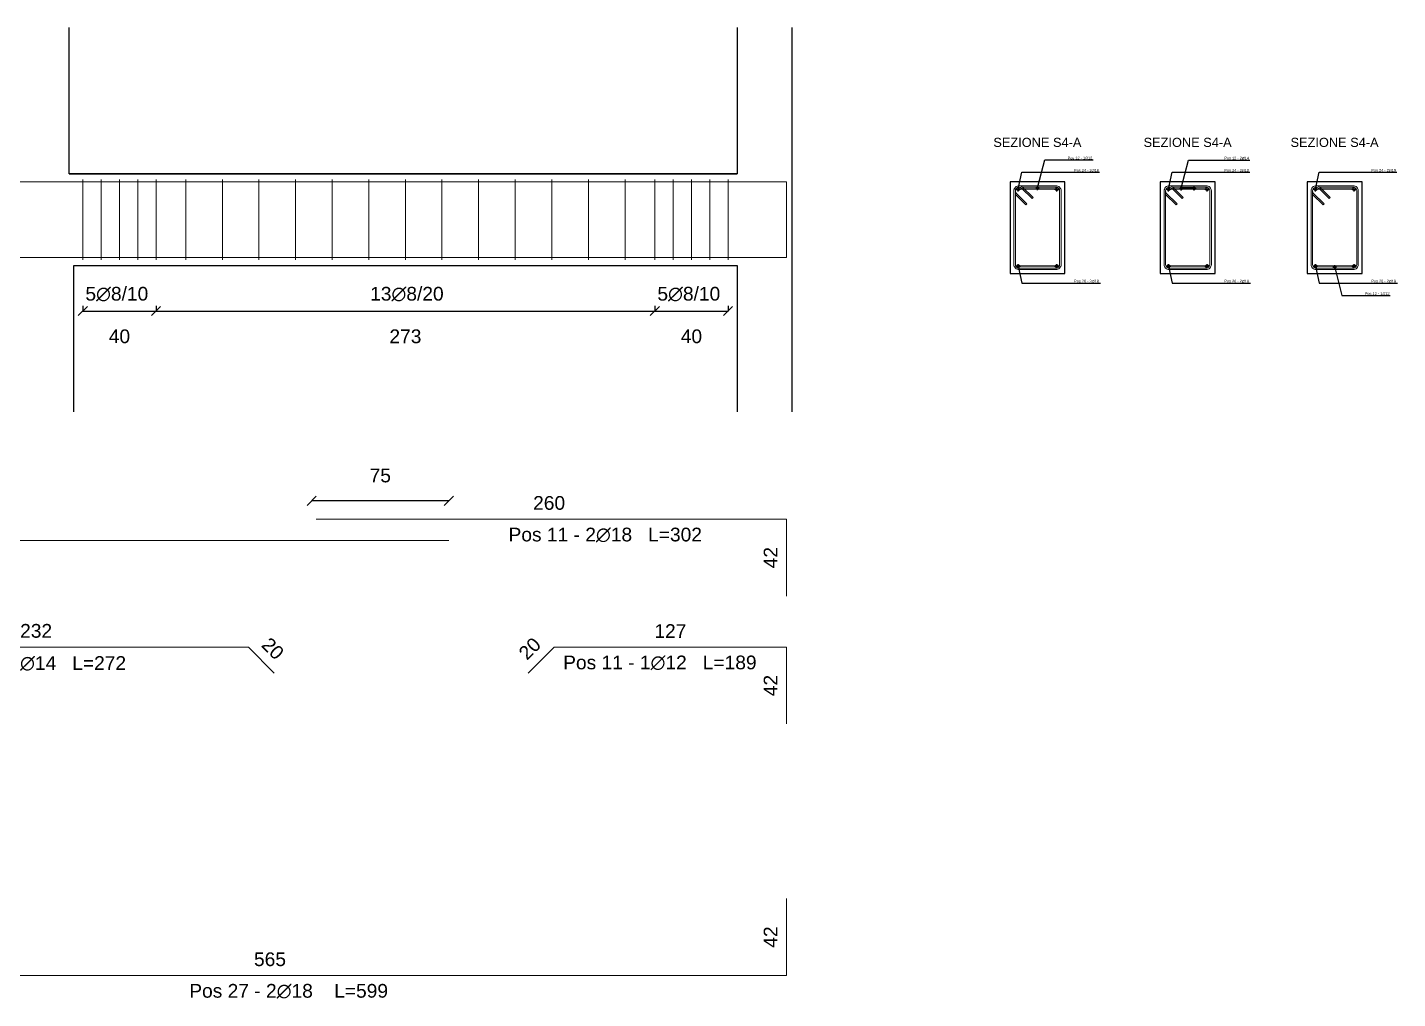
# Model space of a CAD drawing. Header units: millimetres. Extents: x -455371 to 117772, y -78417 to 116564.
# Drawn here: x -255878 to -248392, y -4194 to 1111 of the extents above; entities that cross this region are included whole.
import ezdxf
from ezdxf import colors
from ezdxf.entities.mleader import LeaderData, LeaderLine
from ezdxf.math import Vec2, Vec3

# ---------------------------------------------------------------- set-up
doc = ezdxf.new("R2010")
doc.units = ezdxf.units.MM
doc.linetypes.add('CENTER2', pattern=[28.575, 19.05, -3.175, 3.175, -3.175])
doc.layers.get('0').update_dxf_attribs({"color": 255})
for name, color, linetype, lineweight in [('armature', 5, 'Continuous', 18), ('Cls', 7, 'Continuous', 25), ('quote', 5, 'Continuous', 15), ('Scritte', 7, 'Continuous', 15), ('staffe', 10, 'Continuous', 15)]:
    doc.layers.add(name, color=color, linetype=linetype, lineweight=lineweight)
doc.styles.get("Standard").update_dxf_attribs({"font": 'arial.ttf'})
doc.dimstyles.new('per distinte 1 a 50', dxfattribs={"dimtxt": 75, "dimasz": 150, "dimexe": 0.18, "dimexo": 250, "dimgap": 50, "dimtad": 1, "dimdec": 0, "dimlfac": 0.1, "dimzin": 0, "dimdsep": 46, "dimtxsty": 'Standard', "dimblk": 'NONE', "dimcen": 0, "dimse1": 1, "dimse2": 1, "dimsd1": 1, "dimsd2": 1, "dimadec": 0, "dimazin": 0, "dimtfac": 1, "dimtdec": 0, "dimtix": 1, "dimtofl": 0, "dimtmove": 0, "dimatfit": 3, "dimldrblk": 'NONE', "dimfxl": 250, "dimfxlon": 1, "dimtolj": 1, "dimtzin": 0, "dimarcsym": 2})
doc.dimstyles.new('scala1 a 50', dxfattribs={"dimtxt": 75, "dimasz": 50, "dimexe": 0.18, "dimexo": 250, "dimgap": 100, "dimtad": 2, "dimdec": 0, "dimlfac": 0.1, "dimzin": 0, "dimdsep": 46, "dimtxsty": 'Standard', "dimblk": 'OBLIQUE', "dimcen": -100, "dimadec": 0, "dimazin": 0, "dimtfac": 1, "dimtdec": 0, "dimtofl": 0, "dimtmove": 0, "dimatfit": 3, "dimfxl": 250, "dimfxlon": 1, "dimtolj": 1, "dimtzin": 0, "dimarcsym": 0})

# ---------------------------------------------------------------- blocks, each defined once
blk = doc.blocks.new('*U348')
at = {"layer": 'staffe'}
blk.add_lwpolyline([(0, -220), (0, 220)], dxfattribs=at)
blk = doc.blocks.new('*U349')
at = {"layer": 'Cls', "color": 0, "linetype": 'ByBlock', "lineweight": -2, "transparency": 16777216}
for p in [(0, 0), (100, 0), (200, 0), (300, 0), (400, 0)]:
    blk.add_blockref('*U348', p, dxfattribs=at)
blk = doc.blocks.new('*U368')
at = {"layer": 'staffe'}
blk.add_lwpolyline([(0, -220), (0, 220)], dxfattribs=at)
blk = doc.blocks.new('*U369')
at = {"layer": 'Cls', "color": 0, "linetype": 'ByBlock', "lineweight": -2, "transparency": 16777216}
for p in [(0, 0), (100, 0), (200, 0), (300, 0), (400, 0)]:
    blk.add_blockref('*U368', p, dxfattribs=at)
blk = doc.blocks.new('*U496')
at = {"layer": 'staffe'}
blk.add_lwpolyline([(0, -220), (0, 220)], dxfattribs=at)
blk = doc.blocks.new('*U497')
at = {"layer": 'Cls', "color": 0, "linetype": 'ByBlock', "lineweight": -2, "transparency": 16777216}
for p in [(0, 0), (200, 0), (400, 0), (600, 0), (800, 0), (1000, 0), (1200, 0), (1400, 0), (1600, 0), (1800, 0), (2000, 0), (2200, 0), (2400, 0)]:
    blk.add_blockref('*U496', p, dxfattribs=at)
blk = doc.blocks.new('_Oblique')
at = {"color": 0, "linetype": 'ByBlock', "lineweight": -2}
blk.add_line((-0.5, -0.5), (0.5, 0.5), dxfattribs=at)
blk = doc.blocks.new('*D569')
at = {"layer": 'Defpoints', "color": 0, "transparency": 16777216}
for p in [(-252450.4, -159.1), (-252050.4, -159.1), (-252050.4, -438.6)]:
    blk.add_point(p, dxfattribs=at)
at = {"layer": 'quote', "color": 0, "lineweight": -2, "transparency": 16777216}
for p, q in [((-252450.4, -409.1), (-252450.4, -438.8)), ((-252450.4, -438.6), (-252050.4, -438.6)), ((-252050.4, -409.1), (-252050.4, -438.8))]:
    blk.add_line(p, q, dxfattribs=at)
at = {"layer": 'quote', "color": 0, "lineweight": -2, "transparency": 16777216, "xscale": 50, "yscale": 50, "zscale": 50, "rotation": 180}
blk.add_blockref('_Oblique', (-252450.4, -438.6), dxfattribs=at)
at = {"layer": 'quote', "color": 0, "lineweight": -2, "transparency": 16777216, "xscale": 50, "yscale": 50, "zscale": 50}
blk.add_blockref('_Oblique', (-252050.4, -438.6), dxfattribs=at)
at = {"layer": 'quote', "color": 0, "transparency": 16777216, "insert": (-252250.4, -576.9), "char_height": 75, "attachment_point": 5}
blk.add_mtext('\\A1;40', dxfattribs=at)
blk = doc.blocks.new('*D616')
at = {"layer": 'Defpoints', "color": 0, "transparency": 16777216}
for p in [(-255575.4, -159.1), (-255175.4, -159.1), (-255175.4, -438.6)]:
    blk.add_point(p, dxfattribs=at)
at = {"layer": 'quote', "color": 0, "lineweight": -2, "transparency": 16777216}
for p, q in [((-255575.4, -409.1), (-255575.4, -438.8)), ((-255575.4, -438.6), (-255175.4, -438.6)), ((-255175.4, -409.1), (-255175.4, -438.8))]:
    blk.add_line(p, q, dxfattribs=at)
at = {"layer": 'quote', "color": 0, "lineweight": -2, "transparency": 16777216, "xscale": 50, "yscale": 50, "zscale": 50, "rotation": 180}
blk.add_blockref('_Oblique', (-255575.4, -438.6), dxfattribs=at)
at = {"layer": 'quote', "color": 0, "lineweight": -2, "transparency": 16777216, "xscale": 50, "yscale": 50, "zscale": 50}
blk.add_blockref('_Oblique', (-255175.4, -438.6), dxfattribs=at)
at = {"layer": 'quote', "color": 0, "transparency": 16777216, "insert": (-255375.4, -576.9), "char_height": 75, "attachment_point": 5}
blk.add_mtext('\\A1;40', dxfattribs=at)
blk = doc.blocks.new('*D662')
at = {"layer": 'Defpoints', "color": 0, "transparency": 16777216}
for p in [(-255175.4, -159.1), (-252450.4, -159.1), (-252450.4, -438.6)]:
    blk.add_point(p, dxfattribs=at)
at = {"layer": 'quote', "color": 0, "lineweight": -2, "transparency": 16777216}
for p, q in [((-255175.4, -409.1), (-255175.4, -438.8)), ((-255175.4, -438.6), (-252450.4, -438.6)), ((-252450.4, -409.1), (-252450.4, -438.8))]:
    blk.add_line(p, q, dxfattribs=at)
at = {"layer": 'quote', "color": 0, "lineweight": -2, "transparency": 16777216, "xscale": 50, "yscale": 50, "zscale": 50, "rotation": 180}
blk.add_blockref('_Oblique', (-255175.4, -438.6), dxfattribs=at)
at = {"layer": 'quote', "color": 0, "lineweight": -2, "transparency": 16777216, "xscale": 50, "yscale": 50, "zscale": 50}
blk.add_blockref('_Oblique', (-252450.4, -438.6), dxfattribs=at)
at = {"layer": 'quote', "color": 0, "transparency": 16777216, "insert": (-253812.9, -577), "char_height": 75, "attachment_point": 5}
blk.add_mtext('\\A1;273', dxfattribs=at)
blk = doc.blocks.new('*D1003')
at = {"layer": 'Defpoints', "color": 0, "transparency": 16777216}
for p in [(-251730.4, -3648), (-251730.4, -3648), (-251730.4, -4068)]:
    blk.add_point(p, dxfattribs=at)
at = {"layer": 'quote', "color": 0, "transparency": 16777216, "insert": (-251818, -3858), "char_height": 75, "attachment_point": 5, "rotation": 90}
blk.add_mtext('\\A1;42', dxfattribs=at)
blk = doc.blocks.new('_None')
blk = doc.blocks.new('*D1004')
at = {"layer": 'Defpoints', "color": 0, "transparency": 16777216}
for p in [(-257375.4, -4068), (-257375.4, -4068), (-251730.4, -4068)]:
    blk.add_point(p, dxfattribs=at)
at = {"layer": 'quote', "color": 0, "transparency": 16777216, "insert": (-254552.9, -3979.7), "char_height": 75, "attachment_point": 5}
blk.add_mtext('\\A1;565', dxfattribs=at)
blk = doc.blocks.new('*D1011')
at = {"layer": 'Defpoints', "color": 0, "transparency": 16777216}
for p in [(-251730.4, -1575.5), (-251730.4, -1575.5), (-251730.4, -1995.5)]:
    blk.add_point(p, dxfattribs=at)
at = {"layer": 'quote', "color": 0, "transparency": 16777216, "insert": (-251818, -1785.5), "char_height": 75, "attachment_point": 5, "rotation": 90}
blk.add_mtext('\\A1;42', dxfattribs=at)
blk = doc.blocks.new('*D1012')
at = {"layer": 'Defpoints', "color": 0, "transparency": 16777216}
for p in [(-254325.4, -1575.5), (-254325.4, -1575.5), (-251730.4, -1575.5)]:
    blk.add_point(p, dxfattribs=at)
at = {"layer": 'quote', "color": 0, "transparency": 16777216, "insert": (-253027.9, -1487.2), "char_height": 75, "attachment_point": 5}
blk.add_mtext('\\A1;260', dxfattribs=at)
blk = doc.blocks.new('*D1013')
at = {"layer": 'Defpoints', "color": 0, "transparency": 16777216}
for p in [(-254325.4, -1475.3), (-254325.4, -1575.5), (-253575.4, -1691.4)]:
    blk.add_point(p, dxfattribs=at)
at = {"layer": 'quote', "color": 0, "lineweight": -2, "transparency": 16777216}
for p, q in [((-254325.4, -1475.3), (-254325.4, -1475.1)), ((-253575.4, -1475.3), (-254325.4, -1475.3)), ((-253575.4, -1475.3), (-253575.4, -1475.1))]:
    blk.add_line(p, q, dxfattribs=at)
at = {"layer": 'quote', "color": 0, "lineweight": -2, "transparency": 16777216, "xscale": 50, "yscale": 50, "zscale": 50, "rotation": 180}
blk.add_blockref('_Oblique', (-254325.4, -1475.3), dxfattribs=at)
at = {"layer": 'quote', "color": 0, "lineweight": -2, "transparency": 16777216, "xscale": 50, "yscale": 50, "zscale": 50}
blk.add_blockref('_Oblique', (-253575.4, -1475.3), dxfattribs=at)
at = {"layer": 'quote', "color": 0, "transparency": 16777216, "insert": (-253950.4, -1337.2), "char_height": 75, "attachment_point": 5}
blk.add_mtext('\\A1;75', dxfattribs=at)
blk = doc.blocks.new('*D1018')
at = {"layer": 'Defpoints', "color": 0, "transparency": 16777216}
for p in [(-254670.6, -2274.2), (-254670.6, -2274.2), (-254529.2, -2415.7)]:
    blk.add_point(p, dxfattribs=at)
at = {"layer": 'quote', "color": 0, "transparency": 16777216, "insert": (-254537.5, -2282.5), "char_height": 75, "attachment_point": 5, "rotation": 315}
blk.add_mtext('\\A1;20', dxfattribs=at)
blk = doc.blocks.new('*D1019')
at = {"layer": 'Defpoints', "color": 0, "transparency": 16777216}
for p in [(-256990.6, -2274.2), (-254670.6, -2274.2), (-254670.6, -2274.2)]:
    blk.add_point(p, dxfattribs=at)
at = {"layer": 'quote', "color": 0, "transparency": 16777216, "insert": (-255830.6, -2185.9), "char_height": 75, "attachment_point": 5}
blk.add_mtext('\\A1;232', dxfattribs=at)
blk = doc.blocks.new('*D1025')
at = {"layer": 'Defpoints', "color": 0, "transparency": 16777216}
for p in [(-251730.4, -2274.2), (-251730.4, -2274.2), (-251730.4, -2694.2)]:
    blk.add_point(p, dxfattribs=at)
at = {"layer": 'quote', "color": 0, "transparency": 16777216, "insert": (-251818, -2484.2), "char_height": 75, "attachment_point": 5, "rotation": 90}
blk.add_mtext('\\A1;42', dxfattribs=at)
blk = doc.blocks.new('*D1026')
at = {"layer": 'Defpoints', "color": 0, "transparency": 16777216}
for p in [(-253000.4, -2274.2), (-253000.4, -2274.2), (-251730.4, -2274.2)]:
    blk.add_point(p, dxfattribs=at)
at = {"layer": 'quote', "color": 0, "transparency": 16777216, "insert": (-252365.4, -2186.6), "char_height": 75, "attachment_point": 5}
blk.add_mtext('\\A1;127', dxfattribs=at)
blk = doc.blocks.new('*D1027')
at = {"layer": 'Defpoints', "color": 0, "transparency": 16777216}
for p in [(-253000.4, -2274.2), (-253000.4, -2274.2), (-253141.8, -2415.7)]:
    blk.add_point(p, dxfattribs=at)
at = {"layer": 'quote', "color": 0, "transparency": 16777216, "insert": (-253133.5, -2282.5), "char_height": 75, "attachment_point": 5, "rotation": 45}
blk.add_mtext('\\A1;20', dxfattribs=at)
blk = doc.blocks.new('*U1031')
at = {"layer": 'Cls', "color": 0, "linetype": 'CENTER2', "transparency": 16777216}
for p, q in [((-12.5, 0), (-1.8, 0)), ((0, 1.8), (0, 12.5)), ((1.8, 0), (12.5, 0)), ((0, -12.5), (0, -1.8))]:
    blk.add_line(p, q, dxfattribs=at)
at = {"layer": 'Cls', "color": 0, "linetype": 'Continuous', "transparency": 16777216}
for p, q in [((-0.9, 0), (0.9, 0)), ((0, -0.9), (0, 0.9))]:
    blk.add_line(p, q, dxfattribs=at)
blk = doc.blocks.new('*U1032')
at = {"layer": 'Cls', "color": 0, "linetype": 'CENTER2', "transparency": 16777216}
for p, q in [((-12.5, 0), (-1.8, 0)), ((0, 1.8), (0, 12.5)), ((1.8, 0), (12.5, 0)), ((0, -12.5), (0, -1.8))]:
    blk.add_line(p, q, dxfattribs=at)
at = {"layer": 'Cls', "color": 0, "linetype": 'Continuous', "transparency": 16777216}
for p, q in [((-0.9, 0), (0.9, 0)), ((0, -0.9), (0, 0.9))]:
    blk.add_line(p, q, dxfattribs=at)
blk = doc.blocks.new('*U1033')
at = {"layer": 'Cls', "color": 0, "linetype": 'CENTER2', "transparency": 16777216}
for p, q in [((-12.5, 0), (-1.8, 0)), ((0, 1.8), (0, 12.5)), ((1.8, 0), (12.5, 0)), ((0, -12.5), (0, -1.8))]:
    blk.add_line(p, q, dxfattribs=at)
at = {"layer": 'Cls', "color": 0, "linetype": 'Continuous', "transparency": 16777216}
for p, q in [((-0.9, 0), (0.9, 0)), ((0, -0.9), (0, 0.9))]:
    blk.add_line(p, q, dxfattribs=at)
blk = doc.blocks.new('*U1034')
at = {"layer": 'Cls', "color": 0, "linetype": 'CENTER2', "transparency": 16777216}
for p, q in [((-12.5, 0), (-1.8, 0)), ((0, 1.8), (0, 12.5)), ((1.8, 0), (12.5, 0)), ((0, -12.5), (0, -1.8))]:
    blk.add_line(p, q, dxfattribs=at)
at = {"layer": 'Cls', "color": 0, "linetype": 'Continuous', "transparency": 16777216}
for p, q in [((-0.9, 0), (0.9, 0)), ((0, -0.9), (0, 0.9))]:
    blk.add_line(p, q, dxfattribs=at)
blk = doc.blocks.new('*U1035')
at = {"layer": 'Cls', "color": 0, "linetype": 'CENTER2', "transparency": 16777216}
for p, q in [((-12.5, 0), (-1.8, 0)), ((0, 1.8), (0, 12.5)), ((1.8, 0), (12.5, 0)), ((0, -12.5), (0, -1.8))]:
    blk.add_line(p, q, dxfattribs=at)
at = {"layer": 'Cls', "color": 0, "linetype": 'Continuous', "transparency": 16777216}
for p, q in [((-0.9, 0), (0.9, 0)), ((0, -0.9), (0, 0.9))]:
    blk.add_line(p, q, dxfattribs=at)
blk = doc.blocks.new('*U1036')
at = {"layer": 'Cls', "color": 0, "linetype": 'CENTER2', "transparency": 16777216}
for p, q in [((-12.5, 0), (-1.8, 0)), ((0, 1.8), (0, 12.5)), ((1.8, 0), (12.5, 0)), ((0, -12.5), (0, -1.8))]:
    blk.add_line(p, q, dxfattribs=at)
at = {"layer": 'Cls', "color": 0, "linetype": 'Continuous', "transparency": 16777216}
for p, q in [((-0.9, 0), (0.9, 0)), ((0, -0.9), (0, 0.9))]:
    blk.add_line(p, q, dxfattribs=at)
blk = doc.blocks.new('*U1037')
at = {"layer": 'Cls', "color": 0, "linetype": 'CENTER2', "transparency": 16777216}
for p, q in [((-12.5, 0), (-1.8, 0)), ((0, 1.8), (0, 12.5)), ((1.8, 0), (12.5, 0)), ((0, -12.5), (0, -1.8))]:
    blk.add_line(p, q, dxfattribs=at)
at = {"layer": 'Cls', "color": 0, "linetype": 'Continuous', "transparency": 16777216}
for p, q in [((-0.9, 0), (0.9, 0)), ((0, -0.9), (0, 0.9))]:
    blk.add_line(p, q, dxfattribs=at)
blk = doc.blocks.new('*U1038')
at = {"layer": 'Cls', "color": 0, "linetype": 'CENTER2', "transparency": 16777216}
for p, q in [((-12.5, 0), (-1.8, 0)), ((0, 1.8), (0, 12.5)), ((1.8, 0), (12.5, 0)), ((0, -12.5), (0, -1.8))]:
    blk.add_line(p, q, dxfattribs=at)
at = {"layer": 'Cls', "color": 0, "linetype": 'Continuous', "transparency": 16777216}
for p, q in [((-0.9, 0), (0.9, 0)), ((0, -0.9), (0, 0.9))]:
    blk.add_line(p, q, dxfattribs=at)
blk = doc.blocks.new('*U1039')
at = {"layer": 'Cls', "color": 0, "linetype": 'CENTER2', "transparency": 16777216}
for p, q in [((-12.5, 0), (-1.8, 0)), ((0, 1.8), (0, 12.5)), ((1.8, 0), (12.5, 0)), ((0, -12.5), (0, -1.8))]:
    blk.add_line(p, q, dxfattribs=at)
at = {"layer": 'Cls', "color": 0, "linetype": 'Continuous', "transparency": 16777216}
for p, q in [((-0.9, 0), (0.9, 0)), ((0, -0.9), (0, 0.9))]:
    blk.add_line(p, q, dxfattribs=at)
blk = doc.blocks.new('*U1040')
at = {"layer": 'Cls', "color": 0, "linetype": 'CENTER2', "transparency": 16777216}
for p, q in [((-12.5, 0), (-1.8, 0)), ((0, 1.8), (0, 12.5)), ((1.8, 0), (12.5, 0)), ((0, -12.5), (0, -1.8))]:
    blk.add_line(p, q, dxfattribs=at)
at = {"layer": 'Cls', "color": 0, "linetype": 'Continuous', "transparency": 16777216}
for p, q in [((-0.9, 0), (0.9, 0)), ((0, -0.9), (0, 0.9))]:
    blk.add_line(p, q, dxfattribs=at)
blk = doc.blocks.new('*U1041')
at = {"layer": 'Cls', "color": 0, "linetype": 'CENTER2', "transparency": 16777216}
for p, q in [((-12.5, 0), (-1.8, 0)), ((0, 1.8), (0, 12.5)), ((1.8, 0), (12.5, 0)), ((0, -12.5), (0, -1.8))]:
    blk.add_line(p, q, dxfattribs=at)
at = {"layer": 'Cls', "color": 0, "linetype": 'Continuous', "transparency": 16777216}
for p, q in [((-0.9, 0), (0.9, 0)), ((0, -0.9), (0, 0.9))]:
    blk.add_line(p, q, dxfattribs=at)
blk = doc.blocks.new('*U1042')
at = {"layer": 'Cls', "color": 0, "linetype": 'CENTER2', "transparency": 16777216}
for p, q in [((-12.5, 0), (-1.8, 0)), ((0, 1.8), (0, 12.5)), ((1.8, 0), (12.5, 0)), ((0, -12.5), (0, -1.8))]:
    blk.add_line(p, q, dxfattribs=at)
at = {"layer": 'Cls', "color": 0, "linetype": 'Continuous', "transparency": 16777216}
for p, q in [((-0.9, 0), (0.9, 0)), ((0, -0.9), (0, 0.9))]:
    blk.add_line(p, q, dxfattribs=at)
blk = doc.blocks.new('*U1043')
at = {"layer": 'Cls', "color": 0, "linetype": 'CENTER2', "transparency": 16777216}
for p, q in [((-9.5, 0), (-1.2, 0)), ((0, 1.2), (0, 9.5)), ((1.2, 0), (9.5, 0)), ((0, -9.5), (0, -1.2))]:
    blk.add_line(p, q, dxfattribs=at)
at = {"layer": 'Cls', "color": 0, "linetype": 'Continuous', "transparency": 16777216}
for p, q in [((-0.6, 0), (0.6, 0)), ((0, -0.6), (0, 0.6))]:
    blk.add_line(p, q, dxfattribs=at)
blk = doc.blocks.new('*U1044')
at = {"layer": 'Cls', "color": 0, "linetype": 'CENTER2', "transparency": 16777216}
for p, q in [((-10.5, 0), (-1.4, 0)), ((0, 1.4), (0, 10.5)), ((1.4, 0), (10.5, 0)), ((0, -10.5), (0, -1.4))]:
    blk.add_line(p, q, dxfattribs=at)
at = {"layer": 'Cls', "color": 0, "linetype": 'Continuous', "transparency": 16777216}
for p, q in [((-0.7, 0), (0.7, 0)), ((0, -0.7), (0, 0.7))]:
    blk.add_line(p, q, dxfattribs=at)
blk = doc.blocks.new('*U1045')
at = {"layer": 'Cls', "color": 0, "linetype": 'CENTER2', "transparency": 16777216}
for p, q in [((-10.5, 0), (-1.4, 0)), ((0, 1.4), (0, 10.5)), ((1.4, 0), (10.5, 0)), ((0, -10.5), (0, -1.4))]:
    blk.add_line(p, q, dxfattribs=at)
at = {"layer": 'Cls', "color": 0, "linetype": 'Continuous', "transparency": 16777216}
for p, q in [((-0.7, 0), (0.7, 0)), ((0, -0.7), (0, 0.7))]:
    blk.add_line(p, q, dxfattribs=at)
blk = doc.blocks.new('*U1046')
at = {"layer": 'Cls', "color": 0, "linetype": 'CENTER2', "transparency": 16777216}
for p, q in [((-9.5, 0), (-1.2, 0)), ((0, 1.2), (0, 9.5)), ((1.2, 0), (9.5, 0)), ((0, -9.5), (0, -1.2))]:
    blk.add_line(p, q, dxfattribs=at)
at = {"layer": 'Cls', "color": 0, "linetype": 'Continuous', "transparency": 16777216}
for p, q in [((-0.6, 0), (0.6, 0)), ((0, -0.6), (0, 0.6))]:
    blk.add_line(p, q, dxfattribs=at)

msp = doc.modelspace()

# ---------------------------------------------------------------- linework, layer by layer
at = {"layer": 'armature'}
msp.add_lwpolyline([(-265470.4, 266.9), (-251730.4, 266.9), (-251730.4, -145.1), (-265470.4, -145.1)], close=True, dxfattribs=at)
for points in [[(-251730.4, -1995.5), (-251730.4, -1575.5), (-252100.4, -1575.5), (-253925.4, -1575.5), (-254300.4, -1575.5)], [(-253575.4, -1691.4), (-258950.4, -1691.4)], [(-254529.2, -2415.7), (-254670.6, -2274.2), (-255080.6, -2274.2), (-256580.6, -2274.2), (-256990.6, -2274.2), (-257132, -2415.7)], [(-251730.4, -2694.2), (-251730.4, -2274.2), (-252100.4, -2274.2), (-252500.4, -2274.2), (-253000.4, -2274.2), (-253141.8, -2415.7)], [(-251730.4, -3648), (-251730.4, -4068), (-252100.4, -4068), (-253925.4, -4068), (-256400.4, -4068), (-257000.4, -4068), (-257375.4, -4068)]]:
    msp.add_lwpolyline(points, dxfattribs=at)
for centre, radius in [((-250465.3, 227.8), 9), ((-250359.6, 231.9), 6), ((-250254, 227.8), 9), ((-249644.5, 227.8), 9), ((-249574, 230.9), 7), ((-249503.6, 230.9), 7), ((-249433.2, 227.8), 9), ((-248841.5, 227.8), 9), ((-248630.2, 227.8), 9), ((-250465.3, -194.1), 9), ((-250254, -194.1), 9), ((-249644.5, -194.1), 9), ((-249433.2, -194.1), 9), ((-248841.5, -194.1), 9), ((-248735.9, -198.1), 6), ((-248630.2, -194.1), 9)]:
    msp.add_circle(centre, radius, dxfattribs=at)
at = {"layer": 'Cls'}
for points in [[(-252000.4, 1110.9), (-252000.4, 310.9), (-255650.4, 310.9), (-255650.4, 1110.9)], [(-251700.4, -989.1), (-251700.4, 1110.9)], [(-255650.4, 310.9), (-252000.4, 310.9)], [(-250509.6, 266.9), (-250509.6, -233.1), (-250209.6, -233.1), (-250209.6, 266.9), (-250509.6, 266.9)], [(-249688.8, 266.9), (-249688.8, -233.1), (-249388.8, -233.1), (-249388.8, 266.9), (-249688.8, 266.9)], [(-248885.9, 266.9), (-248885.9, -233.1), (-248585.9, -233.1), (-248585.9, 266.9), (-248885.9, 266.9)], [(-255625.4, -989.1), (-255625.4, -189.1), (-252000.4, -189.1), (-252000.4, -989.1)]]:
    msp.add_lwpolyline(points, dxfattribs=at)
for p in [(-250359.8, 225.3), (-249573.8, 225.3), (-249503.8, 225.3), (-248736.1, -191.5)]:
    msp.add_point(p, dxfattribs=at)
at = {"layer": 'staffe'}
for points in [[(-250488.6, 217.9), (-250488.6, -184.1, 0.414214), (-250460.6, -212.1), (-250258.6, -212.1, 0.414214), (-250230.6, -184.1), (-250230.6, 217.9, 0.414214), (-250258.6, 245.9), (-250460.6, 245.9, 0.414214)], [(-249667.8, 217.9), (-249667.8, -184.1, 0.414214), (-249639.8, -212.1), (-249437.8, -212.1, 0.414214), (-249409.8, -184.1), (-249409.8, 217.9, 0.414214), (-249437.8, 245.9), (-249639.8, 245.9, 0.414214)], [(-248864.9, 217.9), (-248864.9, -184.1, 0.414214), (-248836.9, -212.1), (-248634.9, -212.1, 0.414214), (-248606.9, -184.1), (-248606.9, 217.9, 0.414214), (-248634.9, 245.9), (-248836.9, 245.9, 0.414214)]]:
    msp.add_lwpolyline(points, format="xyb", close=True, dxfattribs=at)
for points in [[(-250480.4, 198), (-250423.4, 141.9), (-250417.8, 147.5), (-250474.8, 203.7, -1), (-250446.5, 232), (-250389.5, 175.8), (-250383.9, 181.5), (-250440.8, 237.7, 0.668179), (-250488.6, 217.9)], [(-250460.6, 237.9), (-250460.6, 237.9, 0.414214), (-250480.6, 217.9), (-250480.6, -184.1, 0.414214), (-250460.6, -204.1), (-250258.6, -204.1, 0.414214), (-250238.6, -184.1), (-250238.6, 217.9, 0.414214), (-250258.6, 237.9), (-250441, 237.9)], [(-249659.6, 198), (-249602.6, 141.9), (-249597, 147.5), (-249654, 203.7, -1), (-249625.7, 232), (-249568.7, 175.8), (-249563.1, 181.5), (-249620, 237.7, 0.668179), (-249667.8, 217.9)], [(-249639.8, 237.9), (-249639.8, 237.9, 0.414214), (-249659.8, 217.9), (-249659.8, -184.1, 0.414214), (-249639.8, -204.1), (-249437.8, -204.1, 0.414214), (-249417.8, -184.1), (-249417.8, 217.9, 0.414214), (-249437.8, 237.9), (-249620.2, 237.9)], [(-248856.7, 198), (-248799.7, 141.9), (-248794.1, 147.5), (-248851, 203.7, -1), (-248822.8, 232), (-248765.8, 175.8), (-248760.1, 181.5), (-248817.1, 237.7, 0.668179), (-248864.9, 217.9)], [(-248836.9, 237.9), (-248836.9, 237.9, 0.414214), (-248856.9, 217.9), (-248856.9, -184.1, 0.414214), (-248836.9, -204.1), (-248634.9, -204.1, 0.414214), (-248614.9, -184.1), (-248614.9, 217.9, 0.414214), (-248634.9, 237.9), (-248817.3, 237.9)]]:
    msp.add_lwpolyline(points, format="xyb", dxfattribs=at)
for centre in [(-250460.6, 217.9), (-249639.8, 217.9), (-248836.9, 217.9)]:
    msp.add_arc(centre, 28, 224.41531, 225, dxfattribs=at)

# ---------------------------------------------------------------- block references
at = {"layer": 'Cls'}
msp.add_blockref('*U349', (-255575.4, 60.9), dxfattribs=at)
at = {"layer": 'Cls', "xscale": -1}
for name, p in [('*U497', (-252613.2, 60.9)), ('*U369', (-252050.4, 60.9))]:
    msp.add_blockref(name, p, dxfattribs=at)
at = {"layer": 'Cls', "linetype": 'CENTER2'}
for name, p in [('*U1032', (-250465.3, 227.8)), ('*U1043', (-250359.6, 231.9)), ('*U1031', (-250254, 227.8)), ('*U1036', (-249644.5, 227.8)), ('*U1045', (-249574, 230.9)), ('*U1044', (-249503.6, 230.9)), ('*U1035', (-249433.2, 227.8)), ('*U1040', (-248841.5, 227.8)), ('*U1039', (-248630.2, 227.8)), ('*U1034', (-250465.3, -194.1)), ('*U1033', (-250254, -194.1)), ('*U1038', (-249644.5, -194.1)), ('*U1037', (-249433.2, -194.1)), ('*U1042', (-248841.5, -194.1)), ('*U1046', (-248735.9, -198.1)), ('*U1041', (-248630.2, -194.1))]:
    msp.add_blockref(name, p, dxfattribs=at)

# ---------------------------------------------------------------- texts
at = {"layer": 'Scritte'}
for s, width, insert, char_height, attachment_point in [('SEZIONE S4-A', 534.165, (-250601, 507.9), 50, 1), ('SEZIONE S4-A', 534.165, (-249780.2, 507.9), 50, 1), ('SEZIONE S4-A', 534.165, (-248977.3, 507.9), 50, 1), ('5∅8/10 ', 371.945, (-255561.3, -306.4), 75, 1), ('13∅8/20', 371.945, (-254005.7, -306.4), 75, 1), ('5∅8/10 ', 371.945, (-252436.3, -306.4), 75, 1), ('Pos 11 - 2∅18   L=302', 1084.771, (-252192.8, -1621.8), 75, 3), ('Pos 11 - 1∅12   L=189', 1084.771, (-251894.4, -2320.5), 75, 3), ('Pos 11 - 2∅14   L=272', 1084.771, (-256395.8, -2323.8), 75, 1), ('Pos 27 - 2∅18    L=599', 1084.771, (-253908, -4114.2), 75, 3)]:
    msp.add_mtext_dynamic_manual_height_columns(s, width=width, gutter_width=12.5, heights=[0], dxfattribs=dict(at, insert=insert, char_height=char_height, attachment_point=attachment_point))

# ---------------------------------------------------------------- dimensions: what is measured, and where the dimension line sits
at = {"layer": 'quote'}
for base, p1, p2, dimstyle, picture, middle in [((-255175.4, -438.6), (-255575.4, -159.1), (-255175.4, -159.1), 'scala1 a 50', '*D616', (-255375.4, -576.9)), ((-252450.3805821, -438.6356452), (-255175.3805821, -159.1339355), (-252450.3805821, -159.1339355), 'scala1 a 50', '*D662', (-253812.8805821, -576.9541991)), ((-252050.4, -438.6), (-252450.4, -159.1), (-252050.4, -159.1), 'scala1 a 50', '*D569', (-252250.4, -576.9)), ((-254670.6, -2274.2), (-256990.6, -2274.2), (-254670.6, -2274.2), 'per distinte 1 a 50', '*D1019', (-255830.6, -2185.9))]:
    dim = msp.add_linear_dim(base=base, p1=p1, p2=p2, dimstyle=dimstyle, dxfattribs=at)
    dim.commit()
    dim.dimension.update_dxf_attribs({"geometry": picture, "text_midpoint": middle})
for base, p1, p2, angle, dimstyle, picture, middle in [((-254325.4, -1475.3), (-253575.4, -1691.4), (-254325.4, -1575.5), 180, 'scala1 a 50', '*D1013', (-253950.4, -1337.2)), ((-254325.3805821, -1575.522758), (-251730.3805821, -1575.522758), (-254325.3805821, -1575.522758), 180, 'per distinte 1 a 50', '*D1012', (-253027.8805821, -1487.2297839)), ((-251730.4, -1575.5), (-251730.4, -1995.5), (-251730.4, -1575.5), 90, 'per distinte 1 a 50', '*D1011', (-251818, -1785.5)), ((-253000.4, -2274.2), (-251730.4, -2274.2), (-253000.4, -2274.2), 180, 'per distinte 1 a 50', '*D1026', (-252365.4, -2186.6)), ((-251730.4, -2274.2), (-251730.4, -2694.2), (-251730.4, -2274.2), 90, 'per distinte 1 a 50', '*D1025', (-251818, -2484.2)), ((-251730.4, -3648), (-251730.4, -4068), (-251730.4, -3648), 90, 'per distinte 1 a 50', '*D1003', (-251818, -3858)), ((-257375.3805821, -4067.9553944), (-251730.3805821, -4067.9553944), (-257375.3805821, -4067.9553944), 180, 'per distinte 1 a 50', '*D1004', (-254552.8805821, -3979.6624204))]:
    dim = msp.add_linear_dim(base=base, p1=p1, p2=p2, angle=angle, dimstyle=dimstyle, dxfattribs=at)
    dim.commit()
    dim.dimension.update_dxf_attribs({"geometry": picture, "text_midpoint": middle})
for p1, p2, picture, middle in [((-254529.2, -2415.7), (-254670.6, -2274.2), '*D1018', (-254537.5, -2282.5)), ((-253141.8, -2415.7), (-253000.4, -2274.2), '*D1027', (-253133.5, -2282.5))]:
    dim = msp.add_aligned_dim(p1=p1, p2=p2, distance=0, dimstyle='per distinte 1 a 50', dxfattribs=at)
    dim.commit()
    dim.dimension.update_dxf_attribs({"geometry": picture, "text_midpoint": middle})

# ---------------------------------------------------------------- leaders
ml = msp.add_multileader_mtext('Standard', dxfattribs=at)
ml.set_content('Pos 12 - 1∅12 ', color=256)
ml.set_leader_properties()
ml.build(insert=Vec2(0, 0))
ml.multileader.update_dxf_attribs({"text_left_attachment_type": 6, "text_right_attachment_type": 6, "dogleg_length": 20, "arrow_head_size": 10})
ctx = ml.context
ctx.base_point, ctx.char_height, ctx.arrow_head_size, ctx.landing_gap_size, ctx.plane_origin = Vec3(-250244.8, 387.3), 15, 10, 50, Vec3(-250359.6, 232.9)
ctx.left_attachment, ctx.right_attachment = 6, 6
notes = []
notes.append((ctx, [(0, (1, 1, 0), (-250320, 387.3), (1, 0), 75.2, [(0, [(-250359.6, 232.9)], 0, [])])]))
ctx.mtext.insert, ctx.mtext.flow_direction = Vec3(-250194.8, 405.3), 5
ml = msp.add_multileader_mtext('Standard', dxfattribs=at)
ml.set_content('Pos 12 - 2∅14 ', color=256)
ml.set_leader_properties()
ml.build(insert=Vec2(0, 0))
ml.multileader.update_dxf_attribs({"text_left_attachment_type": 6, "text_right_attachment_type": 6, "dogleg_length": 20, "arrow_head_size": 10})
ctx = ml.context
ctx.base_point, ctx.char_height, ctx.arrow_head_size, ctx.landing_gap_size, ctx.plane_origin = Vec3(-249388.8, 386.3), 15, 10, 50, Vec3(-249503.6, 231.9)
ctx.left_attachment, ctx.right_attachment = 6, 6
notes.append((ctx, [(0, (1, 1, 0), (-249464, 386.3), (1, 0), 75.2, [(1, [(-249503.6, 231.9), (-249574, 231.9), (-249534.8, 386.3)], 0, [])])]))
ctx.mtext.insert, ctx.mtext.flow_direction = Vec3(-249338.8, 404.3), 5
ml = msp.add_multileader_mtext('Standard', dxfattribs=at)
ml.set_content('Pos 24 - 2∅18 ', color=256)
ml.set_leader_properties()
ml.build(insert=Vec2(0, 0))
ml.multileader.update_dxf_attribs({"text_left_attachment_type": 6, "text_right_attachment_type": 6, "dogleg_length": 20, "arrow_head_size": 10})
ctx = ml.context
ctx.base_point, ctx.char_height, ctx.arrow_head_size, ctx.landing_gap_size, ctx.plane_origin = Vec3(-250209.6, 319.3), 15, 10, 50, Vec3(-250253.4, 230.2)
ctx.left_attachment, ctx.right_attachment = 6, 6
notes.append((ctx, [(0, (1, 1, 0), (-250229.9, 319.3), (1, 0), 20.3, [(1, [(-250254, 227.8), (-250465.3, 227.8), (-250445, 319.3)], 0, [])])]))
ctx.mtext.insert, ctx.mtext.flow_direction = Vec3(-250159.6, 337.3), 5
ml = msp.add_multileader_mtext('Standard', dxfattribs=at)
ml.set_content('Pos 24 - 2∅18 ', color=256)
ml.set_leader_properties()
ml.build(insert=Vec2(0, 0))
ml.multileader.update_dxf_attribs({"text_left_attachment_type": 6, "text_right_attachment_type": 6, "dogleg_length": 20, "arrow_head_size": 10})
ctx = ml.context
ctx.base_point, ctx.char_height, ctx.arrow_head_size, ctx.landing_gap_size, ctx.plane_origin = Vec3(-249388.8, 319.3), 15, 10, 50, Vec3(-249432.6, 230.2)
ctx.left_attachment, ctx.right_attachment = 6, 6
notes.append((ctx, [(0, (1, 1, 0), (-249409.1, 319.3), (1, 0), 20.3, [(1, [(-249433.2, 227.8), (-249644.5, 227.8), (-249624.2, 319.3)], 0, [])])]))
ctx.mtext.insert, ctx.mtext.flow_direction = Vec3(-249338.8, 337.3), 5
ml = msp.add_multileader_mtext('Standard', dxfattribs=at)
ml.set_content('Pos 24 - 2∅18 ', color=256)
ml.set_leader_properties()
ml.build(insert=Vec2(0, 0))
ml.multileader.update_dxf_attribs({"text_left_attachment_type": 6, "text_right_attachment_type": 6, "dogleg_length": 20, "arrow_head_size": 10})
ctx = ml.context
ctx.base_point, ctx.char_height, ctx.arrow_head_size, ctx.landing_gap_size, ctx.plane_origin = Vec3(-248585.9, 319.3), 15, 10, 50, Vec3(-248629.6, 230.2)
ctx.left_attachment, ctx.right_attachment = 6, 6
notes.append((ctx, [(0, (1, 1, 0), (-248606.2, 319.3), (1, 0), 20.3, [(1, [(-248630.2, 227.8), (-248841.5, 227.8), (-248821.3, 319.3)], 0, [])])]))
ctx.mtext.insert, ctx.mtext.flow_direction = Vec3(-248535.9, 337.3), 5
ml = msp.add_multileader_mtext('Standard', dxfattribs=at)
ml.set_content('Pos 26 - 2∅18  ', color=256)
ml.set_leader_properties()
ml.build(insert=Vec2(0, 0))
ml.multileader.update_dxf_attribs({"text_left_attachment_type": 6, "text_right_attachment_type": 6, "dogleg_length": 20, "arrow_head_size": 10})
ctx = ml.context
ctx.base_point, ctx.char_height, ctx.arrow_head_size, ctx.landing_gap_size, ctx.plane_origin = Vec3(-250209.6, -285.5), 15, 10, 50, Vec3(-250253.4, -196.4)
ctx.left_attachment, ctx.right_attachment = 6, 6
notes.append((ctx, [(0, (1, 1, 0), (-250229.9, -285.5), (1, 0), 20.3, [(1, [(-250254, -194.1), (-250465.3, -194.1), (-250445, -285.5)], 0, [])])]))
ctx.mtext.insert, ctx.mtext.flow_direction = Vec3(-250159.6, -267.5), 5
ml = msp.add_multileader_mtext('Standard', dxfattribs=at)
ml.set_content('Pos 26 - 2∅18  ', color=256)
ml.set_leader_properties()
ml.build(insert=Vec2(0, 0))
ml.multileader.update_dxf_attribs({"text_left_attachment_type": 6, "text_right_attachment_type": 6, "dogleg_length": 20, "arrow_head_size": 10})
ctx = ml.context
ctx.base_point, ctx.char_height, ctx.arrow_head_size, ctx.landing_gap_size, ctx.plane_origin = Vec3(-249388.8, -285.5), 15, 10, 50, Vec3(-249432.6, -196.4)
ctx.left_attachment, ctx.right_attachment = 6, 6
notes.append((ctx, [(0, (1, 1, 0), (-249409.1, -285.5), (1, 0), 20.3, [(1, [(-249433.2, -194.1), (-249644.5, -194.1), (-249624.2, -285.5)], 0, [])])]))
ctx.mtext.insert, ctx.mtext.flow_direction = Vec3(-249338.8, -267.5), 5
ml = msp.add_multileader_mtext('Standard', dxfattribs=at)
ml.set_content('Pos 26 - 2∅18  ', color=256)
ml.set_leader_properties()
ml.build(insert=Vec2(0, 0))
ml.multileader.update_dxf_attribs({"text_left_attachment_type": 6, "text_right_attachment_type": 6, "dogleg_length": 20, "arrow_head_size": 10})
ctx = ml.context
ctx.base_point, ctx.char_height, ctx.arrow_head_size, ctx.landing_gap_size, ctx.plane_origin = Vec3(-248585.9, -285.5), 15, 10, 50, Vec3(-248629.6, -196.4)
ctx.left_attachment, ctx.right_attachment = 6, 6
notes.append((ctx, [(0, (1, 1, 0), (-248606.2, -285.5), (1, 0), 20.3, [(1, [(-248630.2, -194.1), (-248841.5, -194.1), (-248821.3, -285.5)], 0, [])])]))
ctx.mtext.insert, ctx.mtext.flow_direction = Vec3(-248535.9, -267.5), 5
ml = msp.add_multileader_mtext('Standard', dxfattribs=at)
ml.set_content('Pos 12 - 1∅12 ', color=256)
ml.set_leader_properties()
ml.build(insert=Vec2(0, 0))
ml.multileader.update_dxf_attribs({"text_left_attachment_type": 6, "text_right_attachment_type": 6, "dogleg_length": 20, "arrow_head_size": 10})
ctx = ml.context
ctx.base_point, ctx.char_height, ctx.arrow_head_size, ctx.landing_gap_size, ctx.plane_origin = Vec3(-248621.1, -353.6), 15, 10, 50, Vec3(-248735.9, -199.1)
ctx.left_attachment, ctx.right_attachment = 6, 6
notes.append((ctx, [(0, (1, 1, 0), (-248696.3, -353.6), (1, 0), 75.2, [(0, [(-248735.9, -199.1)], 0, [])])]))
ctx.mtext.insert, ctx.mtext.flow_direction = Vec3(-248571.1, -335.6), 5
for ctx, leaders in notes:
    for number, flags, end, landing, length, lines in leaders:
        leader = LeaderData()
        leader.index, (leader.has_last_leader_line, leader.has_dogleg_vector, leader.attachment_direction) = number, flags
        leader.last_leader_point, leader.dogleg_vector, leader.dogleg_length = Vec3(end), Vec3(landing), length
        for number, points, colour, breaks in lines:
            line = LeaderLine()
            line.index, line.vertices, line.color, line.breaks = number, Vec3.list(points), colors.encode_raw_color(colour), breaks
            leader.lines.append(line)
        ctx.leaders.append(leader)

doc.saveas('drawing.dxf')
